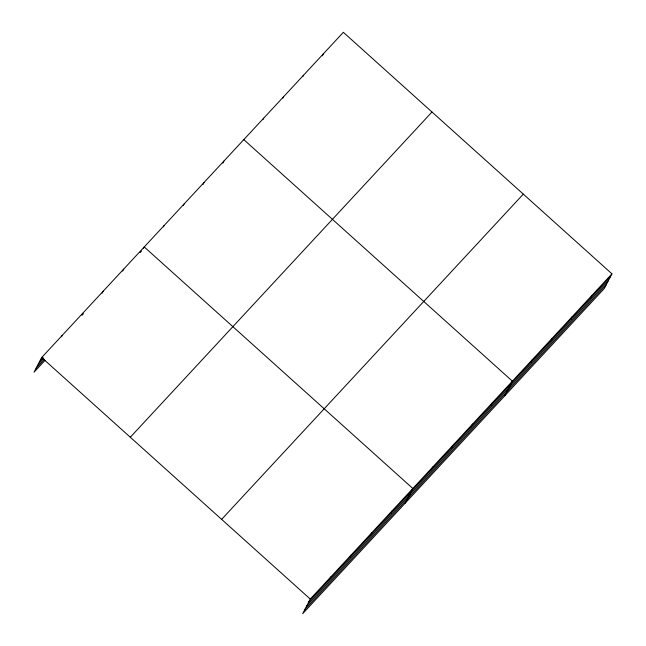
<?xml version="1.0" encoding="UTF-8"?>
<svg xmlns="http://www.w3.org/2000/svg" width="646" height="646" viewBox="0 0 646 646"><rect width="100%" height="100%" fill="white"/><g stroke="black" fill="none" stroke-linecap="round" stroke-linejoin="round"><path stroke-width="0.97" d="M611.94 273.831L310.266 599.068L302.651 613.7L604.325 288.463L611.94 273.831L343.349 32.3L41.675 357.537L34.06 372.169L45.002 360.371M61.491 336.768L62.186 335.419M82.002 314.65L82.704 313.302M102.165 293.211L103.215 291.185M122.675 271.094L123.733 269.075M143.541 248.306L144.244 246.958L412.834 488.489L405.22 503.121M163.454 226.835L164.157 225.486M183.367 205.371L184.07 204.023M202.925 184.578L203.975 182.56M222.838 163.115L223.887 161.096M263.011 119.51L263.705 118.161M282.916 98.047L283.618 96.698M302.829 76.575L303.531 75.235M322.386 55.79L323.444 53.763M329.379 579.648L330.776 576.951M349.89 557.53L351.295 554.841M370.4 535.421L371.805 532.724M390.919 513.304L392.324 510.606M431.342 469.723L432.747 467.026M451.255 448.251L452.652 445.562M471.16 426.788L472.565 424.091M491.073 405.325L492.478 402.628M504.768 395.796L512.391 381.164L243.8 139.625M530.899 362.39L532.296 359.701M550.804 340.926L552.209 338.229M570.717 319.463L572.122 316.766M590.63 297.992L592.027 295.303M40.27 360.234L43.007 357.278M81.985 315.264L83.35 313.786M140.109 252.602L141.474 251.124M38.219 364.166L43.694 358.272M36.111 368.228L44.316 359.378M130.306 437.245L431.988 112.008M221.626 519.36L523.308 194.131M308.861 601.765L610.535 276.528M306.81 605.706L608.484 280.469M304.702 609.759L606.376 284.523M41.675 357.537L310.266 599.068"/></g></svg>
